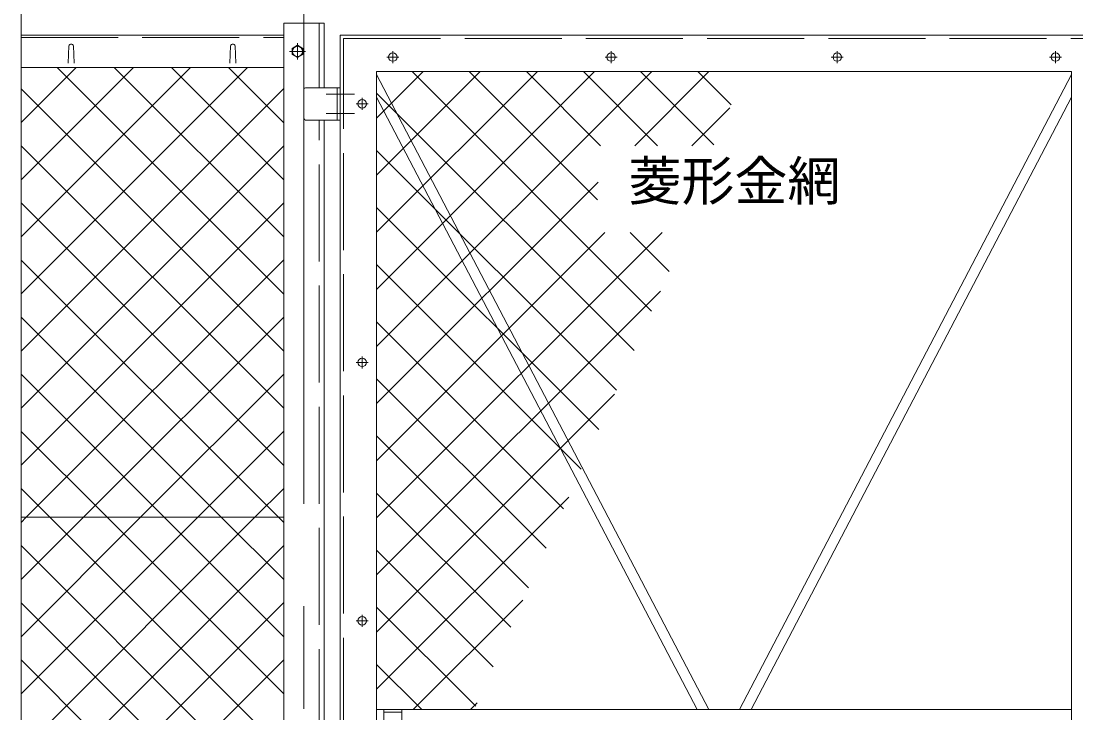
# Model space of a CAD drawing. Units: millimetres, scale not verified. Extents: x -4200 to 4200, y -2970 to 2970.
# Drawn here: x -2438 to -1133, y 917 to 1774 of the extents above; entities that cross this region are included whole.
import ezdxf
from ezdxf.enums import TextEntityAlignment as Align

# ---------------------------------------------------------------- set-up
doc = ezdxf.new("R2010")
doc.units = ezdxf.units.MM
doc.header["$LTSCALE"] = 20
doc.linetypes.add('DASHED', pattern=[7.5, 6, -1.5])
doc.linetypes.add('USER1', pattern=[50.8, 31.75, -6.35, 6.35, -6.35])
for name, color, linetype, lineweight in [('0-0_D-STR1', 1, 'Continuous', 18), ('0-1_D-BMK', 2, 'USER1', 13), ('0-2_D-STR3', 3, 'Continuous', 13), ('0-3_D-STR-DIM', 7, 'Continuous', 9), ('0-5_D-STR-TXT', 7, 'Continuous', 9), ('0-6_D-STR2', 7, 'Continuous', 9)]:
    doc.layers.add(name, color=color, linetype=linetype, lineweight=lineweight)
doc.styles.add('ＭＳ ゴシック', font='')
doc.styles.get('ＭＳ ゴシック').set_extended_font_data('MS Gothic')

msp = doc.modelspace()

# ---------------------------------------------------------------- linework, layer by layer
at = {"layer": '0-0_D-STR1'}
for p, q in [((-2113.03, 1771.37), (-2113.03, 126.37)), ((-2063.03, 1771.37), (-2113.03, 1771.37)), ((-2063.03, 1691.37), (-2063.03, 1771.37)), ((-2438.03, 1756.37), (-2113.03, 1756.37)), ((-2379.03, 1743.24), (-2379.78, 1721.74)), ((-2373.03, 1743.24), (-2372.28, 1721.74)), ((-2179.03, 1743.24), (-2179.78, 1721.74)), ((-2173.03, 1743.24), (-2172.28, 1721.74)), ((-2113.03, 1716.37), (-2438.03, 1716.37)), ((-1998.03, 1711.37), (-1138.03, 1711.37)), ((-1998.03, 31.37), (-1998.03, 1711.37)), ((-1138.03, 1711.37), (-1138.03, 31.37)), ((-2063.03, -23.63), (-2063.03, 1651.37)), ((-1138.03, 921.37), (-1998.03, 921.37))]:
    msp.add_line(p, q, dxfattribs=at)
at = {"layer": '0-0_D-STR1', "linetype": 'DASHED'}
for p, q in [((-2069.03, 1691.37), (-2069.03, 1771.37)), ((-2438.03, 1753.37), (-2113.03, 1753.37)), ((-2039.03, -9.63), (-2039.03, 1752.37)), ((-2069.03, -23.63), (-2069.03, 1651.37))]:
    msp.add_line(p, q, dxfattribs=at)
at = {"layer": '0-0_D-STR1'}
msp.add_lwpolyline([(-1093.03, 1756.37), (-1093.03, -13.63), (-2043.03, -13.63), (-2043.03, 1756.37)], close=True, dxfattribs=at)
at = {"layer": '0-0_D-STR1', "linetype": 'DASHED'}
msp.add_lwpolyline([(-2039.03, 1752.37), (-1097.03, 1752.37), (-1097.03, -9.63)], dxfattribs=at)
at = {"layer": '0-0_D-STR1'}
for centre in [(-2376.03, 1741.99), (-2176.03, 1741.99)]:
    msp.add_arc(centre, 3.25, 22.61986, 157.38014, dxfattribs=at)
at = {"layer": '0-1_D-BMK'}
for p, q in [((-2088.03, 1811.37), (-2088.03, -143.63)), ((-2086.03, 1736.37), (-2106.03, 1736.37)), ((-2096.03, 1746.37), (-2096.03, 1726.37)), ((-1978.03, 1736.81), (-1978.03, 1721.93)), ((-1708.03, 1736.81), (-1708.03, 1721.93)), ((-1428.03, 1736.81), (-1428.03, 1721.93)), ((-1158.03, 1736.81), (-1158.03, 1721.93)), ((-1970.59, 1729.37), (-1985.47, 1729.37)), ((-1700.59, 1729.37), (-1715.47, 1729.37)), ((-1420.59, 1729.37), (-1435.47, 1729.37)), ((-1150.59, 1729.37), (-1165.47, 1729.37)), ((-2060.63, 1683.37), (-2025.43, 1683.37)), ((-2008.59, 1671.37), (-2023.47, 1671.37)), ((-2016.03, 1678.81), (-2016.03, 1663.93)), ((-2060.63, 1659.37), (-2025.43, 1659.37)), ((-2016.03, 1358.81), (-2016.03, 1343.93)), ((-2008.59, 1351.37), (-2023.47, 1351.37)), ((-2008.59, 1031.37), (-2023.47, 1031.37)), ((-2016.03, 1038.81), (-2016.03, 1023.93))]:
    msp.add_line(p, q, dxfattribs=at)
at = {"layer": '0-2_D-STR3'}
for p, q in [((-1998.03, 1707.66), (-1586.84, 921.37)), ((-1549.21, 921.37), (-1138.03, 1707.66)), ((-2088.03, 1689.37), (-2088.03, 1653.37)), ((-2043.03, 1691.37), (-2086.03, 1691.37)), ((-2043.03, 1691.37), (-2043.03, 1651.37)), ((-1998.03, 1679.61), (-1601.51, 921.37)), ((-1534.54, 921.37), (-1138.03, 1679.61)), ((-2043.03, 1651.37), (-2086.03, 1651.37)), ((-2438.03, 1159.62), (-2113.03, 1159.62)), ((-1989.03, 921.37), (-1989.03, 821.37)), ((-1967.03, 921.37), (-1967.03, 821.37))]:
    msp.add_line(p, q, dxfattribs=at)
at = {"layer": '0-2_D-STR3', "linetype": 'DASHED'}
for p, q in [((-2047.03, 1691.37), (-2047.03, 1651.37)), ((-1967.03, 918.37), (-1989.03, 918.37))]:
    msp.add_line(p, q, dxfattribs=at)
at = {"layer": '0-2_D-STR3'}
msp.add_lwpolyline([(-2089.53, 1740.12), (-2096.03, 1743.87), (-2102.53, 1740.12), (-2102.53, 1732.61), (-2096.03, 1728.86), (-2089.53, 1732.61)], close=True, dxfattribs=at)
for centre, radius in [((-2096.03, 1736.37), 6.25), ((-1978.03, 1729.37), 5.25), ((-1708.03, 1729.37), 5.25), ((-1428.03, 1729.37), 5.25), ((-1158.03, 1729.37), 5.25), ((-2016.03, 1671.37), 5.25), ((-2016.03, 1351.37), 5.25), ((-2016.03, 1031.37), 5.25)]:
    msp.add_circle(centre, radius, dxfattribs=at)
for centre, start, end in [((-2086.03, 1689.37), 90, 180), ((-2086.03, 1653.37), 180, 270)]:
    msp.add_arc(centre, 2, start, end, dxfattribs=at)
at = {"layer": '0-3_D-STR-DIM'}
msp.add_line((-2438.03, 1820.82), (-2438.03, 860.59), dxfattribs=at)
at = {"layer": '0-6_D-STR2'}
for p, q in [((-2438.03, 1648.13), (-2369.79, 1716.37)), ((-2438.03, 1577.42), (-2299.08, 1716.37)), ((-2438.03, 1506.71), (-2228.37, 1716.37)), ((-2438.03, 1436), (-2157.66, 1716.37)), ((-2113.03, 1435.9), (-2393.49, 1716.37)), ((-2113.03, 1506.61), (-2322.78, 1716.37)), ((-2113.03, 1577.32), (-2252.07, 1716.37)), ((-2113.03, 1648.03), (-2181.36, 1716.37)), ((-1998.03, 1653.87), (-1940.52, 1711.37)), ((-1998.03, 1583.15), (-1869.81, 1711.37)), ((-1998.03, 1512.44), (-1799.1, 1711.37)), ((-1998.03, 1441.73), (-1728.39, 1711.37)), ((-1998.03, 1371.02), (-1657.68, 1711.37)), ((-1657.75, 1414.89), (-1954.23, 1711.37)), ((-1724.68, 1552.53), (-1883.52, 1711.37)), ((-1721.02, 1619.58), (-1812.81, 1711.37)), ((-1650.31, 1619.58), (-1742.09, 1711.37)), ((-1678.75, 1619.58), (-1586.97, 1711.37)), ((-1580.6, 1620.59), (-1671.38, 1711.37)), ((-1559.53, 1670.23), (-1600.67, 1711.37)), ((-2438.03, 1365.29), (-2113.03, 1690.29)), ((-2113.03, 1365.19), (-2438.03, 1690.19)), ((-1679.53, 1365.96), (-1998.03, 1684.46)), ((-1608.04, 1619.58), (-1561.11, 1666.52)), ((-2438.03, 1294.58), (-2113.03, 1619.58)), ((-2113.03, 1294.48), (-2438.03, 1619.48)), ((-1701.3, 1317.02), (-1998.03, 1613.74)), ((-1998.03, 1300.31), (-1724.1, 1574.24)), ((-2438.03, 1223.87), (-2113.03, 1548.87)), ((-2113.03, 1223.77), (-2438.03, 1548.77)), ((-1723.08, 1268.09), (-1998.03, 1543.03)), ((-1998.03, 1229.6), (-1715.61, 1512.02)), ((-1998.03, 1158.89), (-1644.9, 1512.02)), ((-1635.98, 1463.83), (-1684.17, 1512.02)), ((-2119.58, 1159.62), (-2438.03, 1478.06)), ((-2431.56, 1159.62), (-2113.03, 1478.15)), ((-1744.85, 1219.15), (-1998.03, 1472.32)), ((-1998.03, 1088.18), (-1646.88, 1439.33)), ((-2190.29, 1159.62), (-2438.03, 1407.35)), ((-2360.85, 1159.62), (-2113.03, 1407.44)), ((-1766.63, 1170.21), (-1998.03, 1401.61)), ((-2261, 1159.62), (-2438.03, 1336.64)), ((-2290.14, 1159.62), (-2113.03, 1336.73)), ((-1788.4, 1121.28), (-1998.03, 1330.9)), ((-1998.03, 1017.47), (-1703.57, 1311.93)), ((-2331.72, 1159.62), (-2438.03, 1265.93)), ((-2219.43, 1159.62), (-2113.03, 1266.02)), ((-1810.18, 1072.34), (-1998.03, 1260.19)), ((-2402.43, 1159.62), (-2438.03, 1195.22)), ((-2148.72, 1159.62), (-2113.03, 1195.31)), ((-1831.95, 1023.41), (-1998.03, 1189.48)), ((-1998.03, 946.76), (-1760.26, 1184.53)), ((-2438.03, 1153.15), (-2431.56, 1159.62)), ((-2438.03, 1082.44), (-2360.85, 1159.62)), ((-2438.03, 1011.73), (-2290.14, 1159.62)), ((-2438.03, 941.02), (-2219.43, 1159.62)), ((-2438.03, 870.31), (-2148.72, 1159.62)), ((-2113.03, 870.22), (-2402.43, 1159.62)), ((-2113.03, 940.93), (-2331.72, 1159.62)), ((-2113.03, 1011.64), (-2261, 1159.62)), ((-2113.03, 1082.35), (-2190.29, 1159.62)), ((-2113.03, 1153.06), (-2119.58, 1159.62)), ((-2438.03, 799.6), (-2113.03, 1124.6)), ((-2113.03, 799.51), (-2438.03, 1124.51)), ((-1853.73, 974.47), (-1998.03, 1118.77)), ((-2438.03, 728.89), (-2113.03, 1053.89)), ((-2113.03, 728.8), (-2438.03, 1053.8)), ((-1875.5, 925.54), (-1998.03, 1048.06)), ((-1952.71, 921.37), (-1816.95, 1057.13)), ((-2438.03, 658.18), (-2113.03, 983.18)), ((-2113.03, 658.08), (-2438.03, 983.08)), ((-1942.04, 921.37), (-1998.03, 977.35)), ((-1882, 921.37), (-1873.64, 929.73))]:
    msp.add_line(p, q, dxfattribs=at)

# ---------------------------------------------------------------- texts
at = {"layer": '0-5_D-STR-TXT', "style": 'ＭＳ ゴシック'}
msp.add_text('菱形金網', height=48.09, dxfattribs=at).set_placement((-1686.47, 1537.53), align=Align.BOTTOM_LEFT)

doc.saveas('drawing.dxf')
